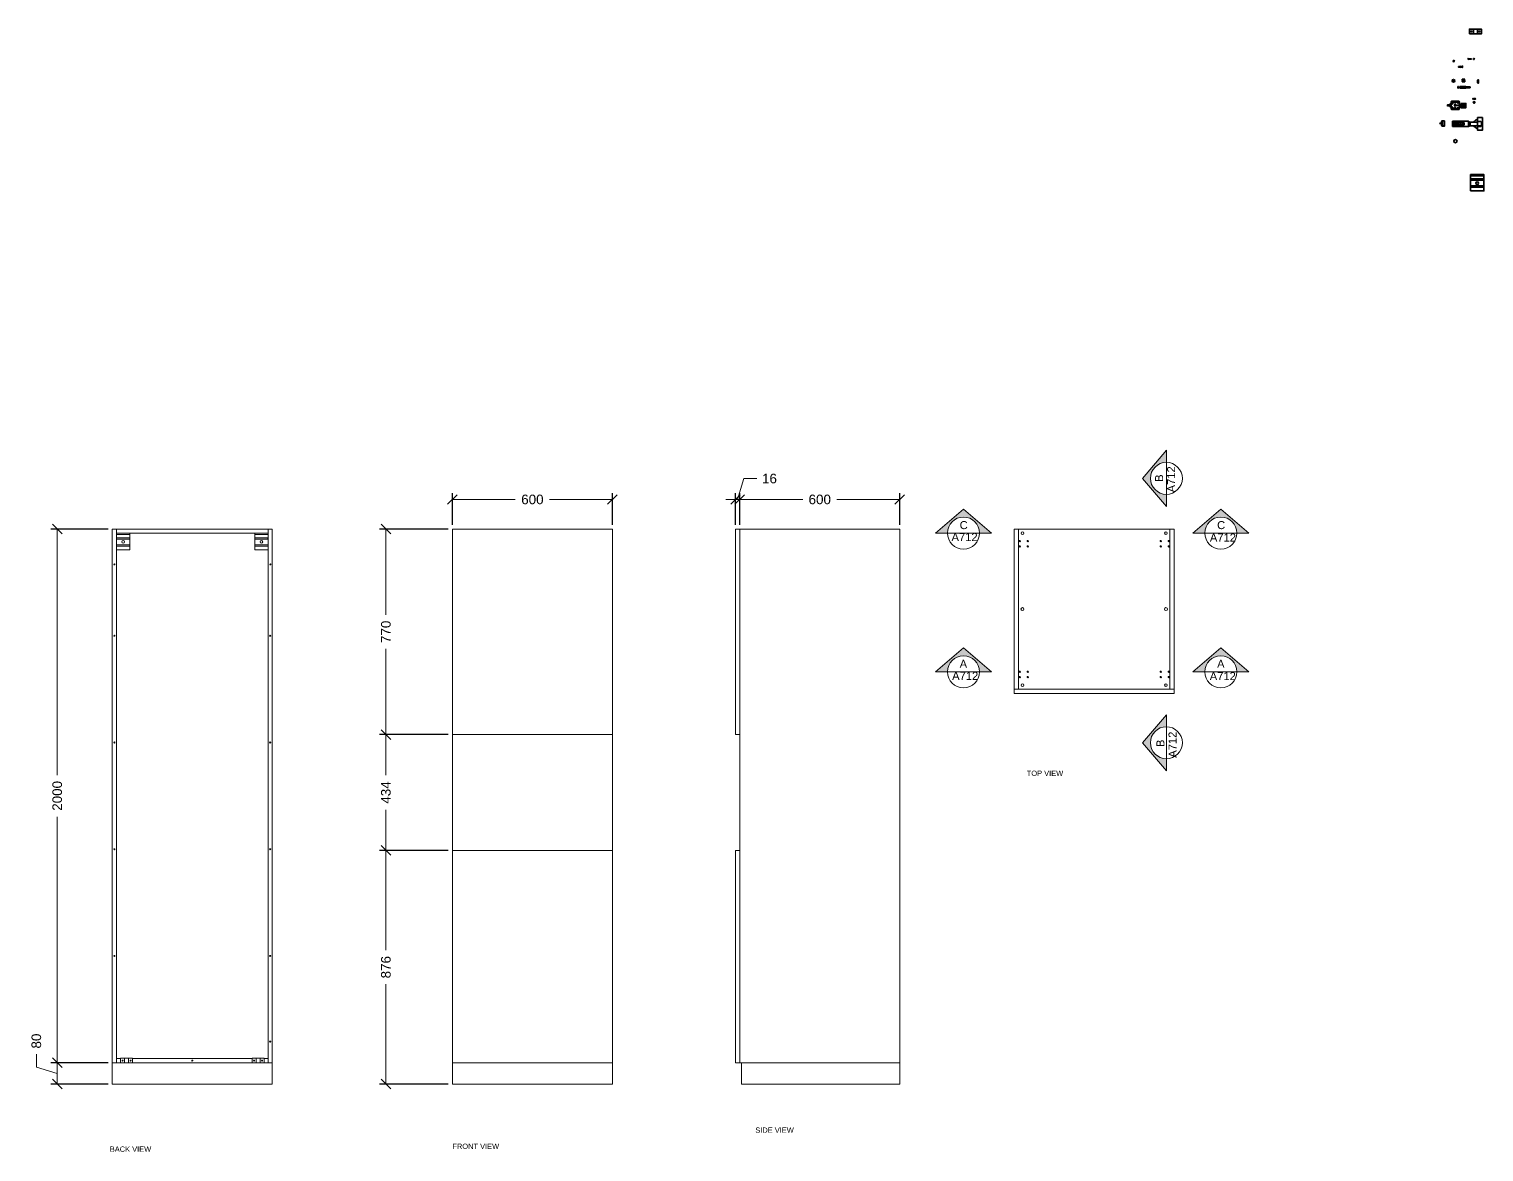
# Model space of a CAD drawing. Header units: inches. Extents: x -80 to 1400, y -434 to 800.
# Drawn here: x -80 to 465, y 11 to 432 of the extents above; entities that cross this region are included whole.
import ezdxf

# ---------------------------------------------------------------- set-up
doc = ezdxf.new("R2010")
doc.units = ezdxf.units.IN
doc.header["$MEASUREMENT"] = 0
doc.layers.get('DEFPOINTS').update_dxf_attribs({"color": 210, "lineweight": 18})
for name, color, linetype, lineweight in [('A-ANNO-DIMS', 3, 'Continuous', 18), ('A-ELEV-MBE', 7, 'Continuous', 18), ('A-SECT-MCUT1', 7, 'Continuous', 35), ('symbol', 7, 'Continuous', 18)]:
    doc.layers.add(name, color=color, linetype=linetype, lineweight=lineweight)
doc.layers.add('Layer1', color=3, linetype='Continuous')
doc.styles.add('ARIAL', font='Arial.ttf')
doc.styles.get("Standard").update_dxf_attribs({"font": 'Arial.ttf'})
doc.dimstyles.new('E-0020_TICK_13', dxfattribs={"dimscale": 0.1, "dimtxt": 36, "dimasz": 36, "dimexe": 24, "dimexo": 16, "dimgap": 24, "dimtad": 0, "dimdec": 0, "dimlfac": 10, "dimzin": 0, "dimdsep": 46, "dimtxsty": 'ARIAL', "dimblk": 'OBLIQUE', "dimblk1": 'OBLIQUE', "dimblk2": 'OBLIQUE', "dimcen": 24, "dimclrd": 256, "dimclre": 256, "dimclrt": 256, "dimadec": 0, "dimazin": 0, "dimtfac": 1, "dimtdec": 0, "dimtmove": 1, "dimatfit": 3, "dimldrblk": 'OPEN90', "dimfxl": 1, "dimtfill": 1, "dimtolj": 1, "dimtzin": 0, "dimlwd": -1, "dimarcsym": 0})

# ---------------------------------------------------------------- blocks, each defined once
blk = doc.blocks.new('Vite a croce a testa piana - 10 mm da sopra')
at = {"color": 0, "linetype": 'Continuous'}
for p, q in [((-5, 2), (-5, -2)), ((-2, 2), (-5, 2)), ((-2, 2), (-2, 5)), ((2, 5), (-2, 5)), ((-2, 2), (-2, -2)), ((2, 2), (-2, 2)), ((2, 2), (2, 5)), ((2, 2), (2, -2)), ((2, 2), (5, 2)), ((5, 2), (5, -2)), ((-2, -2), (-5, -2)), ((2, -2), (-2, -2)), ((-2, -2), (-2, -5)), ((2, -5), (-2, -5)), ((2, -2), (2, -5)), ((2, -2), (5, -2))]:
    blk.add_line(p, q, dxfattribs=at)
blk.add_circle((0, 0), 9.84, dxfattribs=at)
blk = doc.blocks.new('_Oblique')
at = {"color": 0, "linetype": 'ByBlock', "lineweight": -2}
blk.add_line((-0.5, -0.5), (0.5, 0.5), dxfattribs=at)
blk = doc.blocks.new('*D4')
at = {"layer": 'A-ANNO-DIMS', "transparency": 16777216}
for p, q in [((-77.76, 42.75), (-77.76, 47.55)), ((-69.93, 44.4), (-69.93, 36.4)), ((-69.93, 40.4), (-77.76, 42.75))]:
    blk.add_line(p, q, dxfattribs=at)
at = {"layer": 'A-ANNO-DIMS', "lineweight": -2, "transparency": 16777216}
for p, q in [((-50.89, 44.4), (-72.33, 44.4)), ((-50.89, 36.4), (-72.33, 36.4))]:
    blk.add_line(p, q, dxfattribs=at)
at = {"layer": 'DEFPOINTS', "color": 0, "transparency": 16777216}
for p in [(-49.29, 44.4), (-69.93, 36.4), (-49.29, 36.4)]:
    blk.add_point(p, dxfattribs=at)
at = {"layer": 'A-ANNO-DIMS', "transparency": 16777216, "xscale": 3.6, "yscale": 3.6, "zscale": 3.6}
for p, rotation in [((-69.93, 44.4), 90), ((-69.93, 36.4), 270)]:
    blk.add_blockref('_Oblique', p, dxfattribs=dict(at, rotation=rotation))
at = {"layer": 'A-ANNO-DIMS', "transparency": 16777216, "insert": (-77.76, 52.5), "char_height": 3.6, "attachment_point": 5, "rotation": 90, "style": 'ARIAL', "bg_fill": 3, "box_fill_scale": 1.25, "bg_fill_color": 256, "bg_fill_true_color": 13158600, "bg_fill_transparency": 0}
blk.add_mtext('\\A1;80', dxfattribs=at)
blk = doc.blocks.new('_Open90')
at = {"color": 0, "linetype": 'ByBlock', "lineweight": -2}
for p, q in [((0, 0), (-1, 0)), ((-0.5, 0.5), (0, 0)), ((0, 0), (-0.5, -0.5))]:
    blk.add_line(p, q, dxfattribs=at)
blk = doc.blocks.new('*D12')
at = {"layer": 'A-ANNO-DIMS', "lineweight": -2, "transparency": 16777216}
for p, q in [((-50.89, 244.4), (-72.33, 244.4)), ((-50.89, 44.4), (-72.33, 44.4))]:
    blk.add_line(p, q, dxfattribs=at)
at = {"layer": 'A-ANNO-DIMS', "transparency": 16777216}
for p, q in [((-69.93, 244.4), (-69.93, 152.22)), ((-69.93, 44.4), (-69.93, 136.57))]:
    blk.add_line(p, q, dxfattribs=at)
at = {"layer": 'DEFPOINTS', "color": 0, "transparency": 16777216}
for p in [(-49.29, 244.4), (-69.93, 44.4), (-49.29, 44.4)]:
    blk.add_point(p, dxfattribs=at)
at = {"layer": 'A-ANNO-DIMS', "transparency": 16777216, "xscale": 3.6, "yscale": 3.6, "zscale": 3.6}
for p, rotation in [((-69.93, 244.4), 90), ((-69.93, 44.4), 270)]:
    blk.add_blockref('_Oblique', p, dxfattribs=dict(at, rotation=rotation))
at = {"layer": 'A-ANNO-DIMS', "transparency": 16777216, "insert": (-69.93, 144.4), "char_height": 3.6, "attachment_point": 5, "rotation": 90, "style": 'ARIAL', "bg_fill": 3, "box_fill_scale": 1.25, "bg_fill_color": 256, "bg_fill_true_color": 13158600, "bg_fill_transparency": 0}
blk.add_mtext('\\A1;2000', dxfattribs=at)
blk = doc.blocks.new('*D13')
at = {"layer": 'A-ANNO-DIMS', "lineweight": -2, "transparency": 16777216}
for p, q in [((76.62, 244.4), (50.9, 244.4)), ((76.62, 167.36), (50.9, 167.36))]:
    blk.add_line(p, q, dxfattribs=at)
at = {"layer": 'A-ANNO-DIMS', "transparency": 16777216}
for p, q in [((53.3, 244.4), (53.3, 212.26)), ((53.3, 167.36), (53.3, 199.5))]:
    blk.add_line(p, q, dxfattribs=at)
at = {"layer": 'DEFPOINTS', "color": 0, "transparency": 16777216}
for p in [(78.22, 244.4), (53.3, 167.36), (78.22, 167.36)]:
    blk.add_point(p, dxfattribs=at)
at = {"layer": 'A-ANNO-DIMS', "transparency": 16777216, "xscale": 3.6, "yscale": 3.6, "zscale": 3.6}
for p, rotation in [((53.3, 244.4), 90), ((53.3, 167.36), 270)]:
    blk.add_blockref('_Oblique', p, dxfattribs=dict(at, rotation=rotation))
at = {"layer": 'A-ANNO-DIMS', "transparency": 16777216, "insert": (53.3, 205.88), "char_height": 3.6, "attachment_point": 5, "rotation": 90, "style": 'ARIAL', "bg_fill": 3, "box_fill_scale": 1.25, "bg_fill_color": 256, "bg_fill_true_color": 13158600, "bg_fill_transparency": 0}
blk.add_mtext('\\A1;770', dxfattribs=at)
blk = doc.blocks.new('*D14')
at = {"layer": 'A-ANNO-DIMS', "lineweight": -2, "transparency": 16777216}
for p, q in [((76.62, 167.36), (50.9, 167.36)), ((76.62, 123.96), (50.9, 123.96))]:
    blk.add_line(p, q, dxfattribs=at)
at = {"layer": 'A-ANNO-DIMS', "transparency": 16777216}
for p, q in [((53.3, 167.36), (53.3, 152.11)), ((53.3, 123.96), (53.3, 139.21))]:
    blk.add_line(p, q, dxfattribs=at)
at = {"layer": 'DEFPOINTS', "color": 0, "transparency": 16777216}
for p in [(78.22, 167.36), (53.3, 123.96), (78.22, 123.96)]:
    blk.add_point(p, dxfattribs=at)
at = {"layer": 'A-ANNO-DIMS', "transparency": 16777216, "xscale": 3.6, "yscale": 3.6, "zscale": 3.6}
for p, rotation in [((53.3, 167.36), 90), ((53.3, 123.96), 270)]:
    blk.add_blockref('_Oblique', p, dxfattribs=dict(at, rotation=rotation))
at = {"layer": 'A-ANNO-DIMS', "transparency": 16777216, "insert": (53.3, 145.66), "char_height": 3.6, "attachment_point": 5, "rotation": 90, "style": 'ARIAL', "bg_fill": 3, "box_fill_scale": 1.25, "bg_fill_color": 256, "bg_fill_true_color": 13158600, "bg_fill_transparency": 0}
blk.add_mtext('\\A1;434', dxfattribs=at)
blk = doc.blocks.new('*D15')
at = {"layer": 'A-ANNO-DIMS', "lineweight": -2, "transparency": 16777216}
for p, q in [((76.62, 123.96), (50.9, 123.96)), ((76.62, 36.4), (50.9, 36.4))]:
    blk.add_line(p, q, dxfattribs=at)
at = {"layer": 'A-ANNO-DIMS', "transparency": 16777216}
for p, q in [((53.3, 123.96), (53.3, 86.53)), ((53.3, 36.4), (53.3, 73.82))]:
    blk.add_line(p, q, dxfattribs=at)
at = {"layer": 'DEFPOINTS', "color": 0, "transparency": 16777216}
for p in [(78.22, 123.96), (53.3, 36.4), (78.22, 36.4)]:
    blk.add_point(p, dxfattribs=at)
at = {"layer": 'A-ANNO-DIMS', "transparency": 16777216, "xscale": 3.6, "yscale": 3.6, "zscale": 3.6}
for p, rotation in [((53.3, 123.96), 90), ((53.3, 36.4), 270)]:
    blk.add_blockref('_Oblique', p, dxfattribs=dict(at, rotation=rotation))
at = {"layer": 'A-ANNO-DIMS', "transparency": 16777216, "insert": (53.3, 80.18), "char_height": 3.6, "attachment_point": 5, "rotation": 90, "style": 'ARIAL', "bg_fill": 3, "box_fill_scale": 1.25, "bg_fill_color": 256, "bg_fill_true_color": 13158600, "bg_fill_transparency": 0}
blk.add_mtext('\\A1;876', dxfattribs=at)
blk = doc.blocks.new('*D16')
at = {"layer": 'A-ANNO-DIMS', "transparency": 16777216}
for p, q in [((185.16, 255.48), (187.51, 263.3)), ((187.51, 263.3), (192.31, 263.3)), ((184.36, 255.48), (180.76, 255.48)), ((184.36, 255.48), (185.96, 255.48)), ((184.36, 255.48), (185.96, 255.48)), ((185.96, 255.48), (189.56, 255.48))]:
    blk.add_line(p, q, dxfattribs=at)
at = {"layer": 'A-ANNO-DIMS', "lineweight": -2, "transparency": 16777216}
for p, q in [((184.36, 246), (184.36, 257.88)), ((185.96, 246), (185.96, 257.88))]:
    blk.add_line(p, q, dxfattribs=at)
at = {"layer": 'DEFPOINTS', "color": 0, "transparency": 16777216}
for p in [(185.96, 255.48), (184.36, 244.4), (185.96, 244.4)]:
    blk.add_point(p, dxfattribs=at)
at = {"layer": 'A-ANNO-DIMS', "transparency": 16777216, "xscale": 3.6, "yscale": 3.6, "zscale": 3.6}
blk.add_blockref('_Oblique', (184.36, 255.48), dxfattribs=at)
at = {"layer": 'A-ANNO-DIMS', "transparency": 16777216, "xscale": 3.6, "yscale": 3.6, "zscale": 3.6, "rotation": 180}
blk.add_blockref('_Oblique', (185.96, 255.48), dxfattribs=at)
at = {"layer": 'A-ANNO-DIMS', "transparency": 16777216, "insert": (197.11, 263.3), "char_height": 3.6, "attachment_point": 5, "style": 'ARIAL', "bg_fill": 3, "box_fill_scale": 1.25, "bg_fill_color": 256, "bg_fill_true_color": 13158600, "bg_fill_transparency": 0}
blk.add_mtext('\\A1;16', dxfattribs=at)
blk = doc.blocks.new('*D17')
at = {"layer": 'A-ANNO-DIMS', "lineweight": -2, "transparency": 16777216}
for p, q in [((185.96, 246), (185.96, 257.88)), ((245.96, 246), (245.96, 257.88))]:
    blk.add_line(p, q, dxfattribs=at)
at = {"layer": 'A-ANNO-DIMS', "transparency": 16777216}
for p, q in [((185.96, 255.48), (209.56, 255.48)), ((245.96, 255.48), (222.36, 255.48))]:
    blk.add_line(p, q, dxfattribs=at)
at = {"layer": 'DEFPOINTS', "color": 0, "transparency": 16777216}
for p in [(245.96, 255.48), (185.96, 244.4), (245.96, 244.4)]:
    blk.add_point(p, dxfattribs=at)
at = {"layer": 'A-ANNO-DIMS', "transparency": 16777216, "xscale": 3.6, "yscale": 3.6, "zscale": 3.6, "rotation": 180}
blk.add_blockref('_Oblique', (185.96, 255.48), dxfattribs=at)
at = {"layer": 'A-ANNO-DIMS', "transparency": 16777216, "xscale": 3.6, "yscale": 3.6, "zscale": 3.6}
blk.add_blockref('_Oblique', (245.96, 255.48), dxfattribs=at)
at = {"layer": 'A-ANNO-DIMS', "transparency": 16777216, "insert": (215.96, 255.48), "char_height": 3.6, "attachment_point": 5, "style": 'ARIAL', "bg_fill": 3, "box_fill_scale": 1.25, "bg_fill_color": 256, "bg_fill_true_color": 13158600, "bg_fill_transparency": 0}
blk.add_mtext('\\A1;600', dxfattribs=at)
blk = doc.blocks.new('*D18')
at = {"layer": 'A-ANNO-DIMS', "lineweight": -2, "transparency": 16777216}
for p, q in [((78.22, 246), (78.22, 257.88)), ((138.22, 246), (138.22, 257.88))]:
    blk.add_line(p, q, dxfattribs=at)
at = {"layer": 'A-ANNO-DIMS', "transparency": 16777216}
for p, q in [((78.22, 255.48), (101.82, 255.48)), ((138.22, 255.48), (114.62, 255.48))]:
    blk.add_line(p, q, dxfattribs=at)
at = {"layer": 'DEFPOINTS', "color": 0, "transparency": 16777216}
for p in [(138.22, 255.48), (78.22, 244.4), (138.22, 244.4)]:
    blk.add_point(p, dxfattribs=at)
at = {"layer": 'A-ANNO-DIMS', "transparency": 16777216, "xscale": 3.6, "yscale": 3.6, "zscale": 3.6, "rotation": 180}
blk.add_blockref('_Oblique', (78.22, 255.48), dxfattribs=at)
at = {"layer": 'A-ANNO-DIMS', "transparency": 16777216, "xscale": 3.6, "yscale": 3.6, "zscale": 3.6}
blk.add_blockref('_Oblique', (138.22, 255.48), dxfattribs=at)
at = {"layer": 'A-ANNO-DIMS', "transparency": 16777216, "insert": (108.22, 255.48), "char_height": 3.6, "attachment_point": 5, "style": 'ARIAL', "bg_fill": 3, "box_fill_scale": 1.25, "bg_fill_color": 256, "bg_fill_true_color": 13158600, "bg_fill_transparency": 0}
blk.add_mtext('\\A1;600', dxfattribs=at)

msp = doc.modelspace()

# ---------------------------------------------------------------- hatches: boundary and pattern name
at = {"layer": 'symbol'}
h = msp.add_hatch(color=256, dxfattribs=at)
h.dxf.hatch_style = 1
h.paths.add_polyline_path([(345.91, 257.41), (345.91, 252.91), (336.91, 263.41), (345.91, 273.91), (345.91, 269.41, 1)])
h = msp.add_hatch(color=256, dxfattribs=at)
h.dxf.hatch_style = 1
h.paths.add_polyline_path([(275.86, 242.9), (280.36, 242.9), (269.86, 251.9), (259.36, 242.9), (263.86, 242.9, -1)])
h = msp.add_hatch(color=256, dxfattribs=at)
h.dxf.hatch_style = 1
h.paths.add_polyline_path([(360.36, 242.9), (355.86, 242.9), (366.36, 251.9), (376.86, 242.9), (372.36, 242.9, 1)])
h = msp.add_hatch(color=256, dxfattribs=at)
h.dxf.hatch_style = 1
h.paths.add_polyline_path([(275.86, 190.9), (280.36, 190.9), (269.86, 199.9), (259.36, 190.9), (263.86, 190.9, -1)])
h = msp.add_hatch(color=256, dxfattribs=at)
h.dxf.hatch_style = 1
h.paths.add_polyline_path([(360.36, 190.9), (355.86, 190.9), (366.36, 199.9), (376.86, 190.9), (372.36, 190.9, 1)])
h = msp.add_hatch(color=256, dxfattribs=at)
h.dxf.hatch_style = 1
h.paths.add_polyline_path([(345.91, 170.32), (345.91, 174.82), (336.91, 164.32), (345.91, 153.82), (345.91, 158.32, -1)])

# ---------------------------------------------------------------- linework, layer by layer
at = {"layer": 'A-ELEV-MBE'}
for p, q in [((-47.69, 244.4), (-47.69, 44.4)), ((-47.69, 242.8), (9.11, 242.8)), ((-47.69, 242.3), (-42.69, 242.3)), ((4.11, 242.3), (9.11, 242.3)), ((9.11, 244.4), (9.11, 44.4)), ((78.22, 244.4), (78.22, 167.36)), ((185.96, 166.4), (185.96, 244.4)), ((290.47, 244.4), (288.87, 244.4)), ((288.87, 244.4), (288.87, 184.4)), ((348.87, 244.4), (347.27, 244.4)), ((348.87, 184.4), (348.87, 244.4)), ((-47.69, 238.53), (-42.89, 238.53)), ((-47.69, 238.03), (-42.69, 238.03)), ((4.11, 238.53), (8.91, 238.53)), ((4.11, 238.03), (9.11, 238.03)), ((288.87, 184.4), (290.47, 184.4)), ((288.87, 182.8), (288.87, 184.4)), ((348.87, 182.8), (288.87, 182.8)), ((347.27, 184.4), (348.87, 184.4)), ((348.87, 184.4), (348.87, 182.8)), ((78.22, 167.36), (138.22, 167.36)), ((184.36, 167.36), (185.96, 167.36)), ((185.96, 166.4), (185.96, 122.9)), ((138.22, 123.96), (78.22, 123.96)), ((184.36, 123.96), (185.96, 123.96)), ((185.96, 122.9), (185.96, 44.4)), ((-49.29, 44.4), (-46.19, 44.4)), ((-49.29, 44.4), (-47.69, 44.4)), ((-47.69, 46), (-46.19, 46)), ((-44.69, 46.1), (-44.69, 44.3)), ((-43.19, 44.3), (-43.19, 46.1)), ((-41.69, 46), (3.11, 46)), ((-41.69, 44.4), (3.11, 44.4)), ((4.61, 46.1), (4.61, 44.3)), ((6.11, 44.3), (6.11, 46.1)), ((7.61, 46), (9.11, 46)), ((7.61, 44.4), (10.71, 44.4)), ((78.22, 44.4), (138.22, 44.4)), ((184.36, 44.4), (187.96, 44.4)), ((186.59, 44.4), (186.59, 36.4)), ((187.96, 44.4), (245.96, 44.4))]:
    msp.add_line(p, q, dxfattribs=at)
for points in [[(-49.29, 36.4), (10.71, 36.4), (10.71, 244.4), (-49.29, 244.4)], [(-47.69, 236.67), (-42.69, 236.67), (-42.69, 242.8), (-47.69, 242.8)], [(4.11, 236.67), (9.11, 236.67), (9.11, 242.8), (4.11, 242.8)], [(78.22, 36.4), (138.22, 36.4), (138.22, 244.4), (78.22, 244.4)], [(290.47, 184.4), (347.27, 184.4), (347.27, 244.4), (290.47, 244.4)], [(-46.19, 44.3), (-41.69, 44.3), (-41.69, 46.1), (-46.19, 46.1)], [(3.11, 44.3), (7.61, 44.3), (7.61, 46.1), (3.11, 46.1)]]:
    msp.add_lwpolyline(points, close=True, dxfattribs=at)
for points in [[(-47.69, 241.16), (-42.69, 241.16), (-42.69, 240.86, -0.414214), (-42.89, 240.66), (-47.69, 240.66)], [(4.11, 241.16), (9.11, 241.16), (9.11, 240.86, -0.414214), (8.91, 240.66), (4.11, 240.66)]]:
    msp.add_lwpolyline(points, format="xyb", dxfattribs=at)
for points in [[(186.59, 36.4), (245.96, 36.4), (245.96, 244.4), (184.36, 244.4), (184.36, 167.36)], [(184.36, 123.96), (184.36, 44.4)]]:
    msp.add_lwpolyline(points, dxfattribs=at)
for centre, radius in [((-45.19, 239.6), 0.5), ((6.61, 239.6), 0.5), ((290.92, 239.9), 0.25), ((291.97, 242.9), 0.5), ((293.92, 239.9), 0.25), ((343.82, 239.9), 0.25), ((345.77, 242.9), 0.5), ((346.82, 239.9), 0.25), ((290.92, 237.9), 0.25), ((293.92, 237.9), 0.25), ((343.82, 237.9), 0.25), ((346.82, 237.9), 0.25), ((-48.49, 231.13), 0.2), ((10, 231.13), 0.2), ((291.95, 214.4), 0.56), ((345.77, 214.4), 0.56), ((-48.49, 204.4), 0.2), ((9.91, 204.4), 0.2), ((290.92, 190.9), 0.25), ((293.92, 190.9), 0.25), ((343.82, 190.9), 0.25), ((346.82, 190.9), 0.25), ((290.92, 188.9), 0.25), ((291.97, 185.9), 0.5), ((293.92, 188.9), 0.25), ((343.82, 188.9), 0.25), ((345.77, 185.9), 0.5), ((346.82, 188.9), 0.25), ((-48.49, 164.4), 0.2), ((9.91, 164.4), 0.2), ((-48.49, 124.4), 0.2), ((9.91, 124.4), 0.2), ((-48.49, 84.4), 0.2), ((9.91, 84.4), 0.2), ((9.91, 52.29), 0.2), ((-45.44, 45.2), 0.2), ((-42.44, 45.2), 0.2), ((-19.29, 45.2), 0.2), ((3.86, 45.2), 0.2), ((6.86, 45.2), 0.2)]:
    msp.add_circle(centre, radius, dxfattribs=at)
for centre in [(-42.89, 238.33), (8.91, 238.33)]:
    msp.add_arc(centre, 0.2, 0, 90, dxfattribs=at)
at = {"layer": 'A-SECT-MCUT1'}
for p, q in [((461.06, 431.78), (461.06, 429.98)), ((462.56, 429.98), (462.56, 431.78)), ((459.13, 420.62), (460.33, 420.62)), ((459.13, 420.52), (460.33, 420.52)), ((459.15, 420.62), (459.15, 420.52)), ((459.17, 420.62), (459.17, 420.52)), ((459.19, 420.62), (459.19, 420.52)), ((459.21, 420.62), (459.21, 420.52)), ((459.23, 420.62), (459.23, 420.52)), ((459.25, 420.62), (459.25, 420.52)), ((459.27, 420.62), (459.27, 420.52)), ((459.29, 420.62), (459.29, 420.52)), ((459.31, 420.62), (459.31, 420.52)), ((460.33, 420.62), (460.38, 420.57)), ((460.33, 420.62), (460.33, 420.52)), ((460.33, 420.52), (460.38, 420.57)), ((453.61, 419.83), (453.5, 419.83)), ((453.5, 419.83), (453.5, 419.75)), ((453.5, 419.75), (453.61, 419.75)), ((453.61, 419.83), (453.61, 419.93)), ((453.61, 419.93), (453.65, 419.93)), ((453.61, 419.65), (453.61, 419.75)), ((453.68, 419.65), (453.61, 419.65)), ((453.65, 419.93), (453.68, 419.93)), ((453.68, 419.93), (453.68, 419.83)), ((453.79, 419.83), (453.68, 419.83)), ((453.68, 419.75), (453.68, 419.65)), ((453.68, 419.75), (453.79, 419.75)), ((453.79, 419.79), (453.79, 419.83)), ((453.79, 419.75), (453.79, 419.81)), ((455.49, 417.8), (456.14, 417.8)), ((455.49, 417.8), (455.49, 417.5)), ((455.49, 417.5), (456.14, 417.5)), ((455.74, 417.9), (455.56, 417.4)), ((455.84, 417.9), (455.66, 417.4)), ((455.94, 417.9), (455.76, 417.4)), ((456.04, 417.9), (455.86, 417.4)), ((456.14, 417.9), (455.96, 417.4)), ((456.14, 417.9), (456.14, 417.4)), ((456.14, 417.9), (456.79, 417.8)), ((456.79, 417.5), (456.14, 417.4)), ((456.79, 417.8), (456.79, 417.5)), ((455.24, 410.21), (455.24, 409.69)), ((455.24, 410.21), (455.49, 410.21)), ((455.24, 409.69), (455.49, 409.69)), ((455.49, 409.69), (455.49, 410.21)), ((455.49, 410.05), (455.99, 410.05)), ((455.49, 409.85), (455.99, 409.85)), ((455.99, 409.65), (455.99, 410.25)), ((455.99, 410.25), (456.13, 410.13)), ((455.99, 410.25), (458.19, 410.25)), ((455.99, 409.65), (456.13, 409.78)), ((455.99, 409.65), (458.19, 409.65)), ((456.04, 409.7), (458.12, 409.69)), ((458.1, 410.2), (456.05, 410.2)), ((456.13, 410.13), (457.98, 410.13)), ((456.13, 409.78), (457.98, 409.78)), ((456.19, 409.95), (456.19, 409.95)), ((456.29, 410.05), (457.89, 410.05)), ((457.89, 409.85), (456.29, 409.85)), ((456.82, 413.03), (456.82, 412.53)), ((456.82, 413.03), (457.82, 413.03)), ((456.82, 412.96), (457.42, 412.96)), ((456.82, 412.58), (457.42, 412.58)), ((456.82, 412.53), (457.5, 412.53)), ((456.82, 412.17), (456.82, 412.07)), ((456.82, 412.17), (457.5, 412.17)), ((456.82, 412.07), (457.82, 412.07)), ((456.97, 412.96), (456.97, 412.58)), ((456.97, 412.53), (456.97, 412.17)), ((457.02, 412.88), (457.02, 412.66)), ((457.02, 412.88), (457.35, 412.88)), ((457.02, 412.66), (457.35, 412.66)), ((457.35, 412.88), (457.35, 412.66)), ((457.42, 412.58), (457.42, 412.96)), ((457.45, 412.96), (457.82, 412.96)), ((457.45, 412.58), (457.45, 412.96)), ((457.45, 412.58), (457.82, 412.58)), ((457.67, 412.96), (457.67, 412.58)), ((457.82, 413.03), (457.82, 412.96)), ((457.82, 412.58), (457.82, 412.07)), ((457.98, 410.13), (458.19, 410.25)), ((457.98, 409.78), (458.19, 409.65)), ((457.99, 410.15), (457.99, 410.15)), ((457.99, 409.95), (457.99, 409.95)), ((458.19, 409.65), (458.19, 410.25)), ((458.45, 410.19), (458.31, 409.71)), ((458.6, 410.19), (458.46, 409.71)), ((458.75, 410.19), (458.61, 409.71)), ((458.9, 410.19), (458.76, 409.71)), ((459.05, 410.19), (458.91, 409.71)), ((459.2, 410.19), (459.06, 409.71)), ((459.35, 410.19), (459.21, 409.71)), ((459.5, 410.19), (459.36, 409.71)), ((459.65, 410.19), (459.51, 409.71)), ((459.79, 409.81), (459.79, 410.09)), ((462.63, 412.68), (462.72, 412.78)), ((462.63, 411.61), (462.72, 411.52)), ((462.99, 412.68), (462.9, 412.78)), ((462.9, 411.52), (462.99, 411.61)), ((452.28, 403.7), (452.16, 403.36)), ((452.38, 403.7), (452.28, 403.7)), ((452.32, 403.76), (452.32, 403.87)), ((452.32, 403.76), (452.66, 403.76)), ((452.43, 402.65), (452.43, 403.76)), ((452.66, 403.76), (452.66, 402.65)), ((460.95, 405.71), (460.79, 405.71)), ((460.79, 405.59), (460.95, 405.59)), ((460.83, 405.85), (460.95, 405.71)), ((460.95, 405.59), (460.83, 405.45)), ((461.09, 405.75), (460.89, 405.95)), ((460.89, 405.35), (461.09, 405.55)), ((461.04, 405.5), (461.04, 405.8)), ((461.05, 405.82), (461.25, 405.48)), ((461.09, 405.75), (461.09, 405.55)), ((461.09, 405.75), (461.8, 405.75)), ((461.09, 405.55), (461.8, 405.55)), ((461.24, 404.36), (461.1, 404.36)), ((461.1, 404.36), (461.1, 404.26)), ((461.1, 404.26), (461.24, 404.26)), ((461.17, 405.82), (461.37, 405.48)), ((461.24, 404.36), (461.24, 404.51)), ((461.24, 404.51), (461.3, 404.51)), ((461.24, 404.11), (461.24, 404.26)), ((461.34, 404.11), (461.24, 404.11)), ((461.3, 405.82), (461.49, 405.48)), ((461.3, 404.51), (461.35, 404.51)), ((461.35, 404.11), (461.34, 404.11)), ((461.35, 404.51), (461.35, 404.36)), ((461.5, 404.36), (461.35, 404.36)), ((461.35, 404.26), (461.35, 404.11)), ((461.35, 404.26), (461.5, 404.26)), ((461.42, 405.82), (461.61, 405.48)), ((461.5, 404.31), (461.5, 404.36)), ((461.5, 404.26), (461.5, 404.33)), ((461.54, 405.82), (461.73, 405.48)), ((461.8, 405.75), (461.89, 405.65)), ((461.8, 405.55), (461.89, 405.65)), ((451.29, 403.36), (451.29, 403.05)), ((451.33, 402.94), (451.49, 403.47)), ((451.5, 402.94), (451.66, 403.47)), ((451.67, 402.94), (451.82, 403.47)), ((451.83, 402.94), (451.99, 403.47)), ((452.28, 402.7), (452.16, 403.05)), ((452.38, 402.7), (452.28, 402.7)), ((452.32, 403.2), (452.38, 403.26)), ((452.38, 403.15), (452.32, 403.2)), ((452.32, 402.65), (452.66, 402.65)), ((452.32, 402.65), (452.32, 402.54)), ((448.39, 396.54), (448.29, 396.45)), ((448.39, 396.35), (448.29, 396.45)), ((449.09, 396.54), (448.39, 396.54)), ((449.09, 396.35), (448.39, 396.35)), ((448.64, 396.28), (448.45, 396.61)), ((448.76, 396.28), (448.57, 396.61)), ((448.89, 396.28), (448.69, 396.61)), ((449.01, 396.28), (448.81, 396.61)), ((449.09, 396.35), (449.09, 396.54)), ((453.58, 396.66), (453.58, 395.89)), ((453.65, 396.66), (453.65, 395.89)), ((453.86, 396.66), (453.86, 395.89)), ((453.91, 396.66), (453.91, 395.89)), ((455.09, 396.3), (454.95, 396.3)), ((454.95, 396.3), (454.95, 396.2)), ((454.95, 396.2), (455.09, 396.2)), ((455.09, 396.3), (455.09, 396.45)), ((455.09, 396.45), (455.15, 396.45)), ((455.09, 396.05), (455.09, 396.2)), ((455.19, 396.05), (455.09, 396.05)), ((455.15, 396.45), (455.2, 396.45)), ((455.2, 396.05), (455.19, 396.05)), ((455.2, 396.45), (455.2, 396.3)), ((455.35, 396.3), (455.2, 396.3)), ((455.2, 396.2), (455.2, 396.05)), ((455.2, 396.2), (455.35, 396.2)), ((455.35, 396.25), (455.35, 396.3)), ((455.35, 396.2), (455.35, 396.27)), ((457.19, 396.3), (457.05, 396.3)), ((457.05, 396.3), (457.05, 396.2)), ((457.05, 396.2), (457.19, 396.2)), ((457.19, 396.3), (457.19, 396.45)), ((457.19, 396.45), (457.25, 396.45)), ((457.19, 396.05), (457.19, 396.2)), ((457.29, 396.05), (457.19, 396.05)), ((457.25, 396.45), (457.3, 396.45)), ((457.3, 396.05), (457.29, 396.05)), ((457.3, 396.45), (457.3, 396.3)), ((457.45, 396.3), (457.3, 396.3)), ((457.3, 396.2), (457.3, 396.05)), ((457.3, 396.2), (457.45, 396.2)), ((457.45, 396.25), (457.45, 396.3)), ((457.45, 396.2), (457.45, 396.27)), ((459.5, 397.07), (459.77, 396.91)), ((459.5, 395.39), (459.77, 395.55)), ((462.62, 395.96), (462.92, 395.57)), ((462.92, 395.57), (464.09, 395.59)), ((463.78, 397.19), (464.09, 396.89)), ((463.78, 395.28), (464.09, 395.59)), ((459.97, 376.76), (464.97, 376.76)), ((459.97, 373), (464.77, 373)), ((459.97, 372.5), (464.97, 372.5))]:
    msp.add_line(p, q, dxfattribs=at)
for points in [[(459.56, 429.98), (464.06, 429.98), (464.06, 431.78), (459.56, 431.78)], [(459.03, 420.37), (459.13, 420.37), (459.13, 420.77), (459.03, 420.77)], [(456.79, 417.9), (456.79, 417.4), (456.99, 417.4), (456.99, 417.9)], [(462.63, 411.61), (462.99, 411.61), (462.99, 412.68), (462.63, 412.68)], [(456.45, 403.95), (458.22, 403.95), (458.22, 402.3), (456.45, 402.3)], [(457.18, 403.39), (457.49, 403.39), (457.49, 403.34), (457.18, 403.34)], [(462.62, 398.59), (464.44, 398.59), (464.44, 393.88), (462.62, 393.88)], [(449.24, 396.97), (449.09, 396.97), (449.09, 397.19), (449.24, 397.19)], [(449.24, 396.97), (449.09, 396.97), (449.09, 395.92), (449.24, 395.92)], [(449.24, 395.7), (449.09, 395.7), (449.09, 395.92), (449.24, 395.92)], [(450.2, 397.45), (449.24, 397.45), (449.24, 395.45), (450.2, 395.45)], [(450.1, 397.35), (449.34, 397.35), (449.34, 395.55), (450.1, 395.55)], [(453.22, 395.23), (459.22, 395.23), (459.22, 397.23), (453.22, 397.23)], [(454.38, 396.66), (457.57, 396.66), (457.57, 395.89), (454.38, 395.89)], [(456.07, 396.6), (456.84, 396.6), (456.85, 395.93), (456.07, 395.93)], [(456.93, 396.66), (456.93, 396.66), (456.93, 395.89), (456.93, 395.89)], [(459.77, 396.91), (462.62, 396.91), (462.62, 395.55), (459.77, 395.55)], [(459.97, 371.14), (464.97, 371.14), (464.97, 377.26), (459.97, 377.26)]]:
    msp.add_lwpolyline(points, close=True, dxfattribs=at)
for points in [[(459.79, 410.09), (458.19, 410.09)], [(458.19, 409.81), (459.79, 409.81)], [(462.99, 411.61), (462.63, 411.61)], [(462.9, 412.78), (462.72, 412.78)], [(462.72, 411.52), (462.9, 411.52)], [(452.38, 403.26), (452.38, 403.7)], [(452.16, 403.36), (451.29, 403.36)], [(451.29, 403.05), (452.16, 403.05)], [(452.38, 402.7), (452.38, 403.15)], [(453.58, 395.89), (453.4, 395.89), (453.4, 396.66), (453.58, 396.66)], [(453.65, 396.66), (453.86, 396.66)], [(453.86, 395.89), (453.65, 395.89)], [(453.91, 396.66), (454.13, 396.66), (454.13, 395.89), (453.91, 395.89)], [(459.5, 395.39), (459.22, 395.39), (459.22, 397.07), (459.5, 397.07)], [(459.77, 396.91), (459.77, 395.55)], [(463.78, 395.28), (462.62, 395.28), (462.62, 397.19), (463.78, 397.19)], [(464.09, 396.89), (464.09, 395.59)]]:
    msp.add_lwpolyline(points, dxfattribs=at)
for points in [[(452.86, 404.74), (455.56, 404.74, -0.414214), (455.76, 404.54), (455.76, 401.87, -0.414214), (455.56, 401.67), (452.86, 401.67, -0.414214), (452.66, 401.87), (452.66, 404.54, -0.414214)], [(452.78, 403.65), (452.78, 404.31, -0.414214), (452.88, 404.41), (453.54, 404.41, -0.668179), (453.61, 404.24), (452.95, 403.58, -0.668179)], [(456.62, 403.8), (456.64, 403.8, -0.414214), (456.69, 403.75), (456.69, 402.58, -0.414214), (456.64, 402.53), (456.62, 402.53, -0.414214), (456.57, 402.58), (456.57, 403.75, -0.414214)], [(458.04, 403.8), (458.07, 403.8, -0.414214), (458.12, 403.75), (458.12, 402.58, -0.414214), (458.07, 402.53), (458.04, 402.53, -0.414214), (457.99, 402.58), (457.99, 403.75, -0.414214)], [(452.78, 402.76), (452.78, 402.1, 0.414214), (452.88, 402), (453.54, 402, 0.668179), (453.61, 402.17), (452.95, 402.83, 0.668179)]]:
    msp.add_lwpolyline(points, format="xyb", close=True, dxfattribs=at)
msp.add_lwpolyline([(459.97, 375.62), (464.97, 375.62), (464.97, 375.32, -0.414214), (464.77, 375.12), (459.97, 375.12)], format="xyb", dxfattribs=at)
for centre, radius in [((460.31, 430.88), 0.2), ((463.31, 430.88), 0.2), ((453.65, 419.79), 0.25), ((461.24, 420.57), 0.2), ((453.57, 412.43), 0.5), ((454.21, 404.35), 0.25), ((455.3, 404.35), 0.3), ((461.3, 404.31), 0.3), ((454.21, 403.2), 0.3), ((454.21, 402.11), 0.25), ((454.93, 403.2), 0.15), ((455.3, 402.1), 0.3), ((455.53, 403.2), 0.15), ((457.33, 403.38), 0.2), ((455.15, 396.25), 0.3), ((457.25, 396.25), 0.3), ((454.3, 389.78), 0.6), ((462.47, 374.06), 0.5)]:
    msp.add_circle(centre, radius, dxfattribs=at)
for centre, radius, start, end in [((456.29, 409.95), 0.1, 90, 180), ((456.29, 409.95), 0.1, 180, 270), ((457.5, 412.35), 0.179, 270, 90), ((457.89, 409.95), 0.1, 0, 90), ((457.89, 409.95), 0.1, 270, 0), ((461.29, 405.65), 0.5, 143.1301, 216.8699), ((457.33, 402.98), 0.3, 119.7008, 59.9465), ((463.03, 395.94), 2.08, 101.3384, 151.9172), ((463.03, 396.53), 2.08, 208.0828, 258.6616), ((464.77, 372.8), 0.2, 0, 90)]:
    msp.add_arc(centre, radius, start, end, dxfattribs=at)
at = {"layer": 'symbol'}
for p, q in [((345.91, 273.91), (336.91, 263.41)), ((345.91, 263.41), (345.91, 273.91)), ((345.91, 252.91), (336.91, 263.41)), ((345.91, 263.41), (345.91, 252.91)), ((259.36, 242.9), (269.86, 251.9)), ((280.36, 242.9), (269.86, 251.9)), ((355.86, 242.9), (366.36, 251.9)), ((376.86, 242.9), (366.36, 251.9)), ((269.86, 242.9), (259.36, 242.9)), ((269.86, 242.9), (280.36, 242.9)), ((366.36, 242.9), (355.86, 242.9)), ((366.36, 242.9), (376.86, 242.9)), ((259.36, 190.9), (269.86, 199.9)), ((280.36, 190.9), (269.86, 199.9)), ((355.86, 190.9), (366.36, 199.9)), ((376.86, 190.9), (366.36, 199.9)), ((269.86, 190.9), (259.36, 190.9)), ((269.86, 190.9), (280.36, 190.9)), ((366.36, 190.9), (355.86, 190.9)), ((366.36, 190.9), (376.86, 190.9)), ((345.91, 174.82), (336.91, 164.32)), ((345.91, 164.32), (345.91, 174.82)), ((345.91, 153.82), (336.91, 164.32)), ((345.91, 164.32), (345.91, 153.82))]:
    msp.add_line(p, q, dxfattribs=at)
for centre in [(345.91, 263.41), (269.86, 242.9), (366.36, 242.9), (269.86, 190.9), (366.36, 190.9), (345.91, 164.32)]:
    msp.add_circle(centre, 6, dxfattribs=at)

# ---------------------------------------------------------------- block references
at = {"layer": 'A-SECT-MCUT1', "xscale": 0.05080010160020525, "yscale": 0.05080010160020525, "zscale": 0.05080010160020525}
msp.add_blockref('Vite a croce a testa piana - 10 mm da sopra', (453.57, 412.43), dxfattribs=at)

# ---------------------------------------------------------------- texts
at = {"layer": 'Layer1', "char_height": 2, "attachment_point": 1}
for s, insert in [('TOP VIEW', (293.58, 153.86)), ('SIDE VIEW', (191.8, 20.11)), ('BACK VIEW', (-50.22, 12.99)), ('FRONT VIEW', (78.22, 14.06))]:
    msp.add_mtext_dynamic_manual_height_columns(s, width=205.3923, gutter_width=1, heights=[0], dxfattribs=dict(at, insert=insert))
at = {"layer": 'symbol', "char_height": 3, "attachment_point": 3, "rotation": 90}
for s, insert in [('A712', (346.21, 267.93)), ('B', (341.69, 264.88)), ('B', (342.17, 165.48)), ('A712', (346.72, 168.48))]:
    msp.add_mtext_dynamic_manual_height_columns(s, width=75.1489, gutter_width=1, heights=[0], dxfattribs=dict(at, insert=insert))
at = {"layer": 'symbol', "char_height": 3, "attachment_point": 1}
for s, insert in [('C', (268.42, 247.38)), ('C', (364.94, 247.38)), ('A712', (265.36, 242.9)), ('A712', (362.23, 242.71)), ('A712', (265.6, 190.87)), ('A', (268.42, 195.39)), ('A', (364.94, 195.39)), ('A712', (362.18, 190.78))]:
    msp.add_mtext_dynamic_manual_height_columns(s, width=75.1489, gutter_width=1, heights=[0], dxfattribs=dict(at, insert=insert))

# ---------------------------------------------------------------- next in the draw order: dimensions: what is measured, and where the dimension line sits
at = {"layer": 'A-ANNO-DIMS'}
dim = msp.add_linear_dim(base=(185.96, 255.48), p1=(184.36, 244.4), p2=(185.96, 244.4), dimstyle='E-0020_TICK_13', dxfattribs=at)
dim.commit()
dim.dimension.update_dxf_attribs({"geometry": '*D16', "text_midpoint": (194.71, 263.3)})
for base, p1, p2, picture, middle in [((53.3, 167.36), (78.22, 244.4), (78.22, 167.36), '*D13', (53.3, 205.88)), ((-69.93, 36.4), (-49.29, 44.4), (-49.29, 36.4), '*D4', (-77.76, 49.95))]:
    dim = msp.add_linear_dim(base=base, p1=p1, p2=p2, angle=90, dimstyle='E-0020_TICK_13', dxfattribs=at)
    dim.commit()
    dim.dimension.update_dxf_attribs({"geometry": picture, "text_midpoint": middle})

# ---------------------------------------------------------------- next in the draw order: dimensions: what is measured, and where the dimension line sits
for base, p1, p2, picture, middle in [((138.22, 255.48), (78.22, 244.4), (138.22, 244.4), '*D18', (108.22, 255.48)), ((245.96, 255.48), (185.96, 244.4), (245.96, 244.4), '*D17', (215.96, 255.48))]:
    dim = msp.add_linear_dim(base=base, p1=p1, p2=p2, dimstyle='E-0020_TICK_13', dxfattribs=at)
    dim.commit()
    dim.dimension.update_dxf_attribs({"geometry": picture, "text_midpoint": middle})
for base, p1, p2, picture, middle in [((-69.93, 44.4), (-49.29, 244.4), (-49.29, 44.4), '*D12', (-69.93, 144.4)), ((53.3, 123.96), (78.22, 167.36), (78.22, 123.96), '*D14', (53.3, 145.66))]:
    dim = msp.add_linear_dim(base=base, p1=p1, p2=p2, angle=90, dimstyle='E-0020_TICK_13', dxfattribs=at)
    dim.commit()
    dim.dimension.update_dxf_attribs({"geometry": picture, "text_midpoint": middle})

# ---------------------------------------------------------------- next in the draw order: dimensions: what is measured, and where the dimension line sits
dim = msp.add_linear_dim(base=(53.3, 36.4), p1=(78.22, 123.96), p2=(78.22, 36.4), angle=90, dimstyle='E-0020_TICK_13', dxfattribs=at)
dim.commit()
dim.dimension.update_dxf_attribs({"geometry": '*D15', "text_midpoint": (53.3, 80.18)})

doc.saveas('drawing.dxf')
